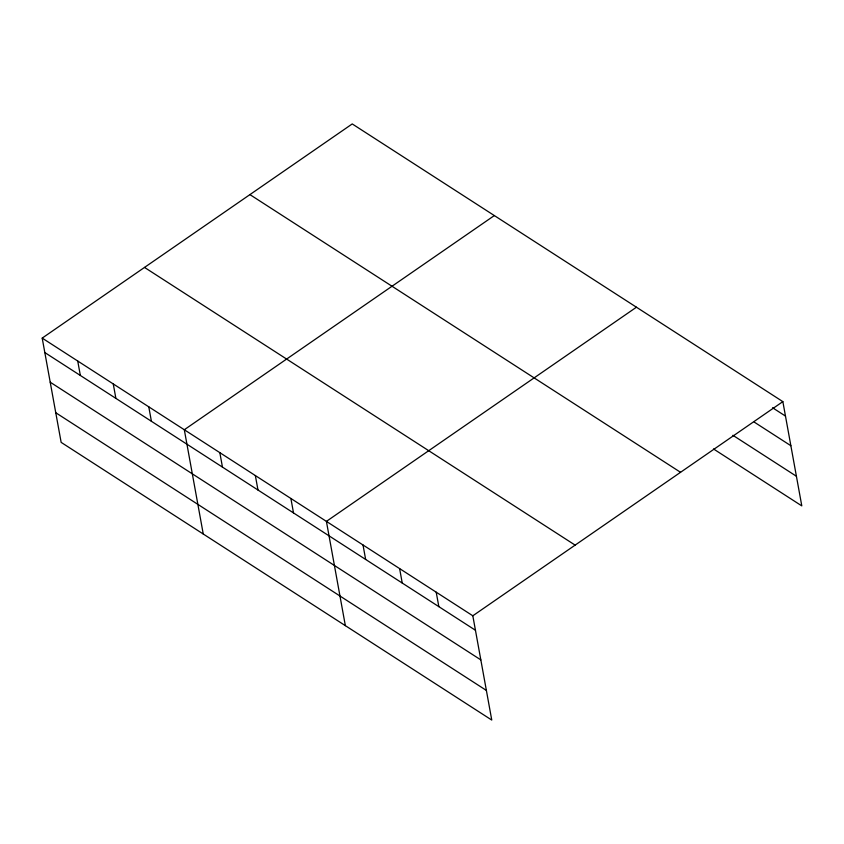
<?xml version="1.0" encoding="UTF-8"?>
<svg xmlns="http://www.w3.org/2000/svg" width="844" height="844" viewBox="0 0 844 844"><rect width="100%" height="100%" fill="white"/><g stroke="black" fill="none" stroke-linecap="round" stroke-linejoin="round"><path stroke-width="1.27" d="M42.2 338.106L472.819 615.793L491.767 720.069L61.148 442.372L42.2 338.106L352.233 123.931L782.852 401.628L801.8 505.894L713.528 448.966M494.331 215.568L184.308 429.744L203.256 534.02M636.439 307.205L326.406 521.381L345.354 625.657M472.819 615.793L782.852 401.628M772.555 407.747L785.479 416.081M754.262 422.116L790.86 445.716M732.898 435.293L796.409 476.259M249.919 194.605L680.538 472.302M144.514 267.421L575.133 545.119M44.827 352.56L475.446 630.257M50.218 382.195L480.827 659.892M55.767 412.737L486.387 690.434M436.211 592.193L438.838 606.646M399.613 568.592L402.24 583.046M363.015 544.981L365.642 559.445M290.885 498.466L293.512 512.93M255.352 475.562L257.979 490.016M219.83 452.648L222.457 467.112M148.776 406.829L151.403 421.283M113.254 383.925L115.881 398.379M77.722 361.01L80.349 375.464"/></g></svg>
